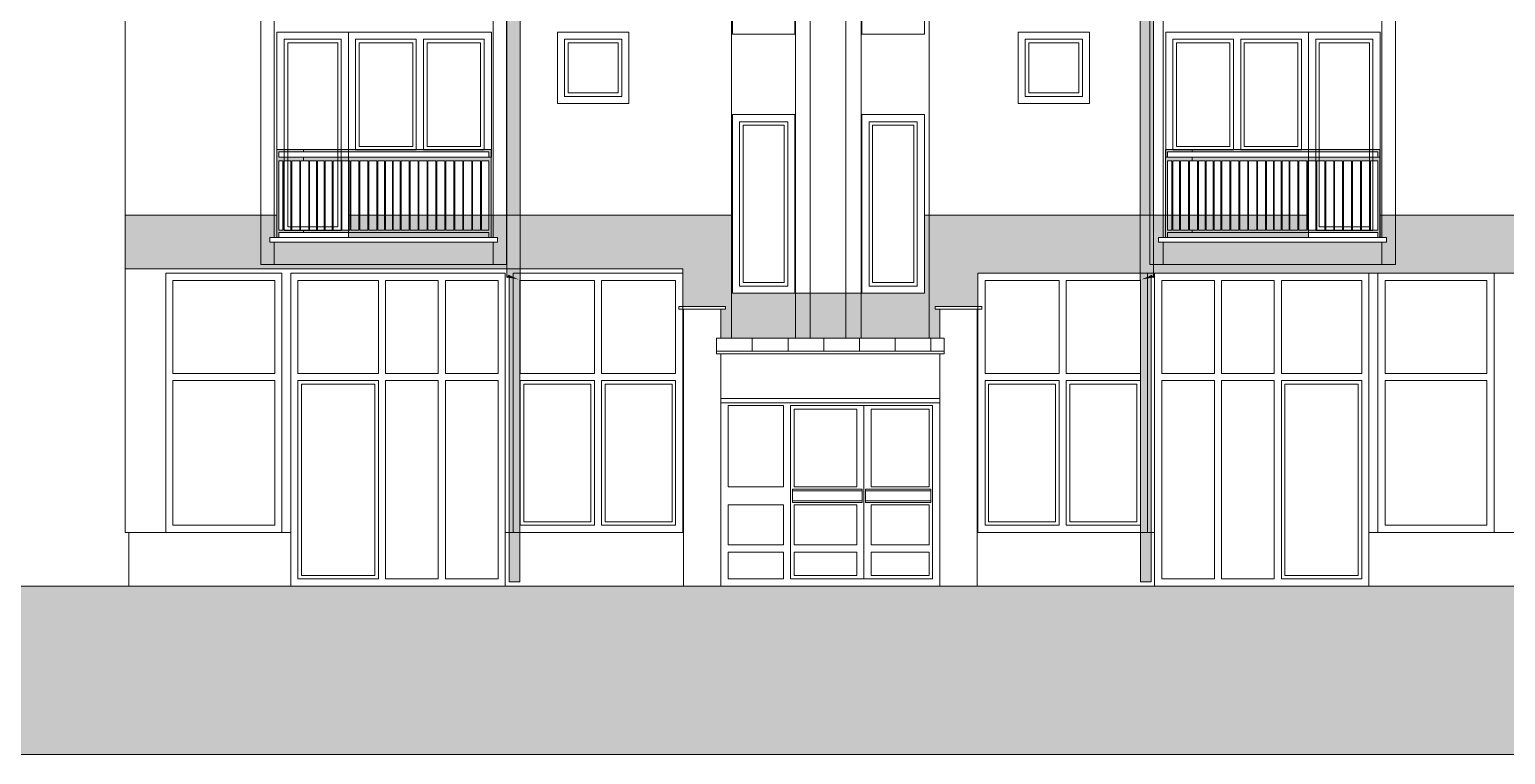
# Model space of a CAD drawing. Header units: millimetres. Extents: x 2791058 to 2855058, y -67651 to -18651.
# Drawn here: x 2803408 to 2811670, y -38289 to -34233 of the extents above; entities that cross this region are included whole.
import ezdxf

# ---------------------------------------------------------------- set-up
doc = ezdxf.new("R2010")
doc.units = ezdxf.units.MM
doc.header["$MEASUREMENT"] = 0
doc.linetypes.add('Hidden Line', pattern=[195.611112, 141.111112, -54.5])
for name, color, linetype, lineweight in [('2D Drafting - General_Pen_No__1', 7, 'Continuous', 0), ('Exterior walls_Pen_No__1', 7, 'Continuous', 0), ('Exterior walls_Pen_No__80', 3, 'Continuous', 0), ('Lines_Pen_No__20', 1, 'Continuous', 0), ('Lines_Pen_No__60', 230, 'Continuous', 0), ('Shell - Roof_Pen_No__20', 1, 'Continuous', 0), ('Shell - Roof_Pen_No__21', 7, 'Continuous', 0), ('Shell - Roof_Pen_No__60', 230, 'Continuous', 0), ('Structural - Bearing_Pen_No__1', 7, 'Continuous', 0)]:
    doc.layers.add(name, color=color, linetype=linetype, lineweight=lineweight)
doc.layers.add('2D Drafting - General_Pen_No__61', color=7, linetype='Continuous', lineweight=0, true_color=0x6a6a6a)
doc.layers.add('Structural - Bearing_Pen_No__61', color=7, linetype='Continuous', lineweight=0, true_color=0x6a6a6a)
doc.layers.add('Exterior walls', color=7, linetype='Continuous')

# ---------------------------------------------------------------- blocks, each defined once
blk = doc.blocks.new('Wall_1', base_point=(2806154.9, -29772))
at = {"layer": 'Exterior walls', "linetype": 'Continuous', "lineweight": 0}
blk.add_hatch(color=255, dxfattribs=at).paths.add_polyline_path([(2806079.9, -29772), (2806079.9, -35619.6), (2806154.9, -35632.8), (2806154.9, -29772)])
at = {"layer": 'Exterior walls_Pen_No__1', "color": 7, "linetype": 'Continuous', "lineweight": 0, "flags": 128}
for points in [[(2806079.9, -29772), (2806079.9, -35619.6)], [(2806154.9, -29772), (2806079.9, -29772)], [(2806154.9, -35632.8), (2806154.9, -29772)]]:
    blk.add_lwpolyline(points, dxfattribs=at)
blk = doc.blocks.new('Wall_2', base_point=(2809625.4, -29772))
at = {"layer": 'Exterior walls', "linetype": 'Continuous', "lineweight": 0}
blk.add_hatch(color=255, dxfattribs=at).paths.add_polyline_path([(2809625.4, -29772), (2809625.4, -35632.8), (2809700.4, -35619.6), (2809700.4, -29772)])
at = {"layer": 'Exterior walls_Pen_No__1', "color": 7, "linetype": 'Continuous', "lineweight": 0, "flags": 128}
for points in [[(2809625.4, -29772), (2809625.4, -35632.8)], [(2809700.4, -29772), (2809625.4, -29772)], [(2809700.4, -35619.6), (2809700.4, -29772)]]:
    blk.add_lwpolyline(points, dxfattribs=at)
blk = doc.blocks.new('Wall_8', base_point=(2806093.5, -37324.1))
at = {"layer": 'Exterior walls', "linetype": 'Continuous', "lineweight": 0}
blk.add_hatch(color=255, dxfattribs=at).paths.add_polyline_path([(2806153.5, -37324.1), (2806153.5, -35634.1), (2806093.5, -35607.4), (2806093.5, -37324.1)])
at = {"layer": 'Exterior walls_Pen_No__1', "color": 7, "linetype": 'Continuous', "lineweight": 0, "flags": 128}
for points in [[(2806093.5, -35607.4), (2806093.5, -37324.1)], [(2806153.5, -37324.1), (2806153.5, -35634.1)], [(2806093.5, -37324.1), (2806153.5, -37324.1)]]:
    blk.add_lwpolyline(points, dxfattribs=at)
blk = doc.blocks.new('Wall_9', base_point=(2806093.5, -35607.4))
at = {"layer": 'Exterior walls', "linetype": 'Continuous', "lineweight": 0}
for points in [[(2806093.5, -35607.4), (2806079.9, -35619.6), (2806147.7, -35631.5)], [(2806154.9, -35632.8), (2806147.7, -35631.5), (2806153.5, -35634.1)]]:
    blk.add_hatch(color=255, dxfattribs=at).paths.add_polyline_path(points)
at = {"layer": 'Exterior walls_Pen_No__1', "color": 7, "linetype": 'Continuous', "lineweight": 0, "flags": 128}
for points in [[(2806079.9, -35619.6), (2806093.5, -35607.4)], [(2806153.5, -35634.1), (2806154.9, -35632.8)]]:
    blk.add_lwpolyline(points, dxfattribs=at)
blk = doc.blocks.new('Wall_10', base_point=(2809686.9, -37324.1))
at = {"layer": 'Exterior walls', "linetype": 'Continuous', "lineweight": 0}
blk.add_hatch(color=255, dxfattribs=at).paths.add_polyline_path([(2809686.9, -37324.1), (2809686.9, -35607.4), (2809626.9, -35634.1), (2809626.9, -37324.1)])
at = {"layer": 'Exterior walls_Pen_No__1', "color": 7, "linetype": 'Continuous', "lineweight": 0, "flags": 128}
for points in [[(2809626.9, -35634.1), (2809626.9, -37324.1)], [(2809686.9, -37324.1), (2809686.9, -35607.4)], [(2809626.9, -37324.1), (2809686.9, -37324.1)]]:
    blk.add_lwpolyline(points, dxfattribs=at)
blk = doc.blocks.new('Wall_11', base_point=(2809686.9, -35607.4))
at = {"layer": 'Exterior walls', "linetype": 'Continuous', "lineweight": 0}
for points in [[(2809625.4, -35632.8), (2809626.9, -35634.1), (2809632.7, -35631.5)], [(2809632.7, -35631.5), (2809700.4, -35619.6), (2809686.9, -35607.4)]]:
    blk.add_hatch(color=255, dxfattribs=at).paths.add_polyline_path(points)
at = {"layer": 'Exterior walls_Pen_No__1', "color": 7, "linetype": 'Continuous', "lineweight": 0, "flags": 128}
for points in [[(2809625.4, -35632.8), (2809626.9, -35634.1)], [(2809686.9, -35607.4), (2809700.4, -35619.6)]]:
    blk.add_lwpolyline(points, dxfattribs=at)

msp = doc.modelspace()

# ---------------------------------------------------------------- hatches: boundary and pattern name
at = {"layer": '2D Drafting - General_Pen_No__61', "linetype": 'Continuous', "lineweight": 0, "true_color": 0x6a6a6a}
msp.add_hatch(color=251, dxfattribs=at).paths.add_polyline_path([(2801437, -37347), (2821541.3, -37347), (2821541.3, -38289.1), (2801437, -38289.1)])
at = {"layer": 'Exterior walls_Pen_No__80', "linetype": 'Continuous', "lineweight": 0, "true_color": 0x7fff7f}
for points in [[(2803943.4, -35572), (2803943.4, -35272), (2804793.3, -35272), (2804793.3, -35397), (2804753.4, -35397), (2804753.4, -35422), (2804798.4, -35422), (2804823.4, -35422), (2806028.2, -35422), (2806028.2, -35397), (2805193.3, -35397), (2805193.3, -35272), (2807342.5, -35272), (2807342.5, -35709), (2807398.4, -35709), (2808417.3, -35709), (2808417.3, -35272), (2810567.8, -35272), (2810567.8, -35397), (2809753.4, -35397), (2809728.4, -35397), (2809728.4, -35422), (2809753.4, -35422), (2810567.8, -35422), (2810967.8, -35422), (2810978.4, -35422), (2811003.4, -35422), (2811003.4, -35397), (2810978.4, -35397), (2810967.8, -35397), (2810967.8, -35272), (2812588.9, -35272), (2812588.9, -35397), (2812578.4, -35397), (2812553.4, -35397), (2812553.4, -35422), (2812578.4, -35422), (2812598.4, -35422), (2813828.4, -35422), (2813828.4, -35397), (2813803.4, -35397), (2812988.9, -35397), (2812988.9, -35272), (2815128.4, -35272), (2815128.4, -35709), (2815173.4, -35709), (2816203.4, -35709), (2816203.4, -35572), (2816203.4, -35272), (2818370, -35272), (2818370, -35397), (2817553.4, -35397), (2817528.4, -35397), (2817528.4, -35422), (2817553.4, -35422), (2818370, -35422), (2818770, -35422), (2818778.4, -35422), (2818803.4, -35422), (2818803.4, -35397), (2818778.4, -35397), (2818770, -35397), (2818770, -35272), (2819623.4, -35272), (2819623.4, -35597), (2816548.4, -35597), (2816491.3, -35597), (2816491.3, -35782), (2816253.4, -35782), (2816253.4, -35797), (2816277, -35797), (2816277, -35959.2), (2815053.4, -35959.2), (2815053.4, -35797), (2815078.4, -35797), (2815078.4, -35782), (2815057.2, -35782), (2814840.1, -35782), (2814840.1, -35597), (2808773.4, -35597), (2808716.5, -35597), (2808716.5, -35782), (2808478.4, -35782), (2808478.4, -35797), (2808503.4, -35797), (2808503.4, -35959.2), (2807278.4, -35959.2), (2807278.4, -35797), (2807303.4, -35797), (2807303.4, -35782), (2807153.7, -35782), (2807065, -35782), (2807065, -35572)], [(2808713.4, -35984.2), (2808713.4, -35797), (2808716.5, -35797), (2808716.5, -35984.2)]]:
    msp.add_hatch(color=91, dxfattribs=at).paths.add_polyline_path(points)
at = {"layer": 'Structural - Bearing_Pen_No__1', "linetype": 'Continuous', "lineweight": 0}
h = msp.add_hatch(dxfattribs=at)
h.set_pattern_fill('Soldier_course', style=0, pattern_type=2)
h.set_pattern_definition([(90, (2247653.82, -76424.97), (-200, 0), [])])
h.paths.add_polyline_path([(2808528.4, -35959.2), (2807253.4, -35959.2), (2807253.4, -36032), (2807278.4, -36032), (2808503.4, -36032), (2808528.4, -36032)])
at = {"layer": 'Structural - Bearing_Pen_No__61', "linetype": 'Continuous', "lineweight": 0, "true_color": 0x6a6a6a}
h = msp.add_hatch(color=251, dxfattribs=at)
h.paths.add_polyline_path([(2804791.9, -34904.4), (2804791.9, -35397), (2804803.9, -35397), (2804803.9, -35368.3), (2804941.9, -35368.3), (2804941.9, -35355.8), (2804925.9, -35355.8), (2804925.9, -34967), (2804941.9, -34967), (2804941.9, -34947), (2804803.9, -34947), (2804803.9, -34917), (2804941.9, -34917), (2804941.9, -34904.4), (2804803.9, -34904.4)])
h.paths.add_polyline_path([(2804803.9, -34967), (2804827.1, -34967), (2804827.1, -35355.8), (2804803.9, -35355.8)], flags=0)
h.paths.add_polyline_path([(2804832.1, -34967), (2804870.9, -34967), (2804870.9, -35355.8), (2804832.1, -35355.8)], flags=0)
h.paths.add_polyline_path([(2804875.9, -34967), (2804920.9, -34967), (2804920.9, -35355.8), (2804875.9, -35355.8)], flags=0)
h = msp.add_hatch(color=251, dxfattribs=at)
h.paths.add_polyline_path([(2804941.9, -35368.3), (2805979.9, -35368.3), (2805979.9, -35397), (2805991.9, -35397), (2805991.9, -34904.4), (2805979.9, -34904.4), (2804941.9, -34904.4), (2804941.9, -34917), (2805979.9, -34917), (2805979.9, -34947), (2804941.9, -34947), (2804941.9, -34967), (2804970.9, -34967), (2804970.9, -35355.8), (2804941.9, -35355.8)])
h.paths.add_polyline_path([(2804975.9, -35355.8), (2804975.9, -34967), (2805014.6, -34967), (2805014.6, -35355.8)], flags=0)
h.paths.add_polyline_path([(2805058.4, -35355.8), (2805019.6, -35355.8), (2805019.6, -34967), (2805058.4, -34967)], flags=0)
h.paths.add_polyline_path([(2805063.4, -34967), (2805102.1, -34967), (2805102.1, -35355.8), (2805063.4, -35355.8)], flags=0)
h.paths.add_polyline_path([(2805152.1, -35355.8), (2805107.1, -35355.8), (2805107.1, -34967), (2805152.1, -34967)], flags=0)
h.paths.add_polyline_path([(2805157.1, -35355.8), (2805157.1, -34967), (2805202.1, -34967), (2805202.1, -35355.8)], flags=0)
h.paths.add_polyline_path([(2805207.1, -34967), (2805252.1, -34967), (2805252.1, -35355.8), (2805207.1, -35355.8)], flags=0)
h.paths.add_polyline_path([(2805257.1, -34967), (2805302.1, -34967), (2805302.1, -35355.8), (2805257.1, -35355.8)], flags=0)
h.paths.add_polyline_path([(2805307.1, -35355.8), (2805307.1, -34967), (2805352.1, -34967), (2805352.1, -35355.8)], flags=0)
h.paths.add_polyline_path([(2805395.9, -35355.8), (2805357.1, -35355.8), (2805357.1, -34967), (2805395.9, -34967)], flags=0)
h.paths.add_polyline_path([(2805400.9, -34967), (2805439.6, -34967), (2805439.6, -35355.8), (2805400.9, -35355.8)], flags=0)
h.paths.add_polyline_path([(2805444.6, -34967), (2805483.4, -34967), (2805483.4, -35355.8), (2805444.6, -35355.8)], flags=0)
h.paths.add_polyline_path([(2805488.4, -35355.8), (2805488.4, -34967), (2805533.4, -34967), (2805533.4, -35355.8)], flags=0)
h.paths.add_polyline_path([(2805583.4, -35355.8), (2805538.4, -35355.8), (2805538.4, -34967), (2805583.4, -34967)], flags=0)
h.paths.add_polyline_path([(2805633.4, -35355.8), (2805588.4, -35355.8), (2805588.4, -34967), (2805633.4, -34967)], flags=0)
h.paths.add_polyline_path([(2805638.4, -35355.8), (2805638.4, -34967), (2805683.4, -34967), (2805683.4, -35355.8)], flags=0)
h.paths.add_polyline_path([(2805688.4, -35355.8), (2805688.4, -34967), (2805733.4, -34967), (2805733.4, -35355.8)], flags=0)
h.paths.add_polyline_path([(2805738.4, -34967), (2805783.4, -34967), (2805783.4, -35355.8), (2805738.4, -35355.8)], flags=0)
h.paths.add_polyline_path([(2805788.4, -35355.8), (2805788.4, -34967), (2805833.4, -34967), (2805833.4, -35355.8)], flags=0)
h.paths.add_polyline_path([(2805838.4, -34967), (2805883.4, -34967), (2805883.4, -35355.8), (2805838.4, -35355.8)], flags=0)
h.paths.add_polyline_path([(2805888.4, -35355.8), (2805888.4, -34967), (2805933.4, -34967), (2805933.4, -35355.8)], flags=0)
h.paths.add_polyline_path([(2805938.4, -34967), (2805979.9, -34967), (2805979.9, -35355.8), (2805938.4, -35355.8)], flags=0)
h = msp.add_hatch(color=251, dxfattribs=at)
h.paths.add_polyline_path([(2809766.9, -34904.4), (2809766.9, -35397), (2809778.9, -35397), (2809778.9, -35368.3), (2809916.9, -35368.3), (2809916.9, -35355.8), (2809900.9, -35355.8), (2809900.9, -34967), (2809916.9, -34967), (2809916.9, -34947), (2809778.9, -34947), (2809778.9, -34917), (2809916.9, -34917), (2809916.9, -34904.4), (2809778.9, -34904.4)])
h.paths.add_polyline_path([(2809778.9, -34967), (2809802.1, -34967), (2809802.1, -35355.8), (2809778.9, -35355.8)], flags=0)
h.paths.add_polyline_path([(2809807.1, -34967), (2809845.9, -34967), (2809845.9, -35355.8), (2809807.1, -35355.8)], flags=0)
h.paths.add_polyline_path([(2809850.9, -34967), (2809895.9, -34967), (2809895.9, -35355.8), (2809850.9, -35355.8)], flags=0)
h = msp.add_hatch(color=251, dxfattribs=at)
h.paths.add_polyline_path([(2809916.9, -35368.3), (2810954.9, -35368.3), (2810954.9, -35397), (2810966.9, -35397), (2810966.9, -34904.4), (2810954.9, -34904.4), (2809916.9, -34904.4), (2809916.9, -34917), (2810954.9, -34917), (2810954.9, -34947), (2809916.9, -34947), (2809916.9, -34967), (2809945.9, -34967), (2809945.9, -35355.8), (2809916.9, -35355.8)])
h.paths.add_polyline_path([(2809950.9, -35355.8), (2809950.9, -34967), (2809989.6, -34967), (2809989.6, -35355.8)], flags=0)
h.paths.add_polyline_path([(2810033.4, -35355.8), (2809994.6, -35355.8), (2809994.6, -34967), (2810033.4, -34967)], flags=0)
h.paths.add_polyline_path([(2810038.4, -34967), (2810077.1, -34967), (2810077.1, -35355.8), (2810038.4, -35355.8)], flags=0)
h.paths.add_polyline_path([(2810127.1, -35355.8), (2810082.1, -35355.8), (2810082.1, -34967), (2810127.1, -34967)], flags=0)
h.paths.add_polyline_path([(2810132.1, -35355.8), (2810132.1, -34967), (2810177.1, -34967), (2810177.1, -35355.8)], flags=0)
h.paths.add_polyline_path([(2810182.1, -34967), (2810227.1, -34967), (2810227.1, -35355.8), (2810182.1, -35355.8)], flags=0)
h.paths.add_polyline_path([(2810232.1, -34967), (2810277.1, -34967), (2810277.1, -35355.8), (2810232.1, -35355.8)], flags=0)
h.paths.add_polyline_path([(2810282.1, -35355.8), (2810282.1, -34967), (2810327.1, -34967), (2810327.1, -35355.8)], flags=0)
h.paths.add_polyline_path([(2810370.9, -35355.8), (2810332.1, -35355.8), (2810332.1, -34967), (2810370.9, -34967)], flags=0)
h.paths.add_polyline_path([(2810375.9, -34967), (2810414.6, -34967), (2810414.6, -35355.8), (2810375.9, -35355.8)], flags=0)
h.paths.add_polyline_path([(2810419.6, -34967), (2810458.4, -34967), (2810458.4, -35355.8), (2810419.6, -35355.8)], flags=0)
h.paths.add_polyline_path([(2810463.4, -35355.8), (2810463.4, -34967), (2810508.4, -34967), (2810508.4, -35355.8)], flags=0)
h.paths.add_polyline_path([(2810558.4, -35355.8), (2810513.4, -35355.8), (2810513.4, -34967), (2810558.4, -34967)], flags=0)
h.paths.add_polyline_path([(2810608.4, -35355.8), (2810563.4, -35355.8), (2810563.4, -34967), (2810608.4, -34967)], flags=0)
h.paths.add_polyline_path([(2810613.4, -35355.8), (2810613.4, -34967), (2810658.4, -34967), (2810658.4, -35355.8)], flags=0)
h.paths.add_polyline_path([(2810663.4, -35355.8), (2810663.4, -34967), (2810708.4, -34967), (2810708.4, -35355.8)], flags=0)
h.paths.add_polyline_path([(2810713.4, -34967), (2810758.4, -34967), (2810758.4, -35355.8), (2810713.4, -35355.8)], flags=0)
h.paths.add_polyline_path([(2810763.4, -35355.8), (2810763.4, -34967), (2810808.4, -34967), (2810808.4, -35355.8)], flags=0)
h.paths.add_polyline_path([(2810813.4, -34967), (2810858.4, -34967), (2810858.4, -35355.8), (2810813.4, -35355.8)], flags=0)
h.paths.add_polyline_path([(2810863.4, -35355.8), (2810863.4, -34967), (2810908.4, -34967), (2810908.4, -35355.8)], flags=0)
h.paths.add_polyline_path([(2810913.4, -34967), (2810954.9, -34967), (2810954.9, -35355.8), (2810913.4, -35355.8)], flags=0)

# ---------------------------------------------------------------- linework, layer by layer
at = {"layer": '2D Drafting - General_Pen_No__1', "color": 7, "linetype": 'Continuous', "lineweight": 0, "flags": 128}
msp.add_lwpolyline([(2801437, -37347), (2821541.3, -37347), (2821541.3, -38289.1), (2801437, -38289.1)], close=True, dxfattribs=at)
at = {"layer": 'Exterior walls_Pen_No__1', "color": 7, "linetype": 'Continuous', "lineweight": 0, "flags": 128}
msp.add_lwpolyline([(2814840.1, -35597), (2808773.4, -35597), (2808716.5, -35597), (2808716.5, -35782), (2808478.4, -35782), (2808478.4, -35797), (2808503.4, -35797), (2808503.4, -35959.2), (2807278.4, -35959.2), (2807278.4, -35797), (2807303.4, -35797), (2807303.4, -35782), (2807153.7, -35782), (2807065, -35782), (2807065, -35572), (2803943.4, -35572), (2803943.4, -35272), (2804793.3, -35272), (2804793.3, -35397), (2804753.4, -35397), (2804753.4, -35422), (2804798.4, -35422), (2804823.4, -35422), (2806028.2, -35422), (2806028.2, -35397), (2805193.3, -35397), (2805193.3, -35272), (2807342.5, -35272), (2807342.5, -35709), (2807398.4, -35709), (2808417.3, -35709), (2808417.3, -35272), (2810567.8, -35272), (2810567.8, -35397), (2809753.4, -35397), (2809728.4, -35397), (2809728.4, -35422), (2809753.4, -35422), (2810567.8, -35422), (2810967.8, -35422), (2810978.4, -35422), (2811003.4, -35422), (2811003.4, -35397), (2810978.4, -35397), (2810967.8, -35397), (2810967.8, -35272), (2812588.9, -35272)], dxfattribs=at)
msp.add_lwpolyline([(2808713.4, -35984.2), (2808713.4, -35797), (2808716.5, -35797), (2808716.5, -35984.2)], close=True, dxfattribs=at)
at = {"layer": 'Lines_Pen_No__20', "color": 1, "linetype": 'Hidden Line', "lineweight": 0}
for p, q in [((2804793.3, -34317), (2804793.3, -34247)), ((2804793.3, -34247), (2805993.3, -34247)), ((2805993.3, -34317), (2805993.3, -34247)), ((2806363.5, -34317), (2806363.5, -34247)), ((2806763.5, -34247), (2806363.5, -34247)), ((2806363.5, -34317), (2806363.5, -34247)), ((2806763.5, -34317), (2806763.5, -34247)), ((2808942.1, -34317), (2808942.1, -34247)), ((2808942.1, -34247), (2809342.1, -34247)), ((2809342.1, -34317), (2809342.1, -34247)), ((2809342.1, -34317), (2809342.1, -34247)), ((2809767.8, -34317), (2809767.8, -34247)), ((2810967.8, -34247), (2809767.8, -34247)), ((2810967.8, -34317), (2810967.8, -34247))]:
    msp.add_line(p, q, dxfattribs=at)
at = {"layer": 'Lines_Pen_No__20', "color": 1, "linetype": 'Continuous', "lineweight": 0}
for p, q in [((2805553.3, -34887), (2805553.3, -34307)), ((2805573.3, -34907), (2805573.3, -34287)), ((2805613.3, -34907), (2805613.3, -34287)), ((2805633.3, -34887), (2805633.3, -34307)), ((2810127.8, -34887), (2810127.8, -34307)), ((2810147.8, -34907), (2810147.8, -34287)), ((2810187.8, -34907), (2810187.8, -34287)), ((2810207.8, -34887), (2810207.8, -34307)), ((2806570, -36157), (2806570, -35637)), ((2806610, -36157), (2806610, -35637)), ((2809171.5, -36157), (2809171.5, -35637)), ((2809211.5, -36157), (2809211.5, -35637)), ((2804781.1, -36157), (2804211.1, -36157)), ((2806155, -36157), (2806570, -36157)), ((2806610, -36157), (2807025, -36157)), ((2808756.5, -36157), (2809171.5, -36157)), ((2809211.5, -36157), (2809626.5, -36157)), ((2810995.6, -36157), (2811565.6, -36157)), ((2804781.1, -36197), (2804211.1, -36197)), ((2806155, -36197), (2806570, -36197)), ((2806550, -36217), (2806175, -36217)), ((2806550, -36987), (2806550, -36217)), ((2806570, -37007), (2806570, -36197)), ((2806610, -37007), (2806610, -36197)), ((2806610, -36197), (2807025, -36197)), ((2806630, -36987), (2806630, -36217)), ((2806630, -36217), (2807005, -36217)), ((2808756.5, -36197), (2809171.5, -36197)), ((2809151.5, -36217), (2808776.5, -36217)), ((2809151.5, -36987), (2809151.5, -36217)), ((2809171.5, -37007), (2809171.5, -36197)), ((2809211.5, -37007), (2809211.5, -36197)), ((2809211.5, -36197), (2809626.5, -36197)), ((2809231.5, -36987), (2809231.5, -36217)), ((2809231.5, -36217), (2809606.5, -36217)), ((2810995.6, -36197), (2811565.6, -36197)), ((2806550, -36987), (2806175, -36987)), ((2806630, -36987), (2807005, -36987)), ((2809151.5, -36987), (2808776.5, -36987)), ((2809231.5, -36987), (2809606.5, -36987))]:
    msp.add_line(p, q, dxfattribs=at)
for points in [[(2807342.5, -34259), (2807692.5, -34259), (2807692.5, -33259), (2807342.5, -33259)], [(2808067.5, -34259), (2808417.5, -34259), (2808417.5, -33259), (2808067.5, -33259)], [(2805193.3, -35397), (2804793.3, -35397), (2804793.3, -34247), (2805193.3, -34247)], [(2805993.3, -34247), (2805193.3, -34247), (2805193.3, -34947), (2805993.3, -34947)], [(2806363.5, -34247), (2806763.5, -34247), (2806763.5, -34647), (2806363.5, -34647)], [(2809342.1, -34247), (2808942.1, -34247), (2808942.1, -34647), (2809342.1, -34647)], [(2809767.8, -34247), (2810567.8, -34247), (2810567.8, -34947), (2809767.8, -34947)], [(2810567.8, -35397), (2810967.8, -35397), (2810967.8, -34247), (2810567.8, -34247)], [(2805153.3, -35357), (2804833.3, -35357), (2804833.3, -34287), (2805153.3, -34287)], [(2805133.3, -35337), (2804853.3, -35337), (2804853.3, -34307), (2805133.3, -34307)], [(2806403.5, -34287), (2806723.5, -34287), (2806723.5, -34607), (2806403.5, -34607)], [(2806423.5, -34307), (2806703.5, -34307), (2806703.5, -34587), (2806423.5, -34587)], [(2809302.1, -34287), (2808982.1, -34287), (2808982.1, -34607), (2809302.1, -34607)], [(2809282.1, -34307), (2809002.1, -34307), (2809002.1, -34587), (2809282.1, -34587)], [(2810607.8, -35357), (2810927.8, -35357), (2810927.8, -34287), (2810607.8, -34287)], [(2810627.8, -35337), (2810907.8, -35337), (2810907.8, -34307), (2810627.8, -34307)], [(2807342.5, -35709), (2807692.5, -35709), (2807692.5, -34709), (2807342.5, -34709)], [(2807382.5, -35669), (2807652.5, -35669), (2807652.5, -34749), (2807382.5, -34749)], [(2807402.5, -35649), (2807632.5, -35649), (2807632.5, -34769), (2807402.5, -34769)], [(2808067.5, -35709), (2808417.5, -35709), (2808417.5, -34709), (2808067.5, -34709)], [(2808107.5, -35669), (2808377.5, -35669), (2808377.5, -34749), (2808107.5, -34749)], [(2808127.5, -35649), (2808357.5, -35649), (2808357.5, -34769), (2808127.5, -34769)], [(2804821.1, -37047), (2804171.1, -37047), (2804171.1, -35597), (2804821.1, -35597)], [(2806115, -37047), (2807065, -37047), (2807065, -35597), (2806115, -35597)], [(2808716.5, -37047), (2809666.5, -37047), (2809666.5, -35597), (2808716.5, -35597)], [(2810955.6, -37047), (2811605.6, -37047), (2811605.6, -35597), (2810955.6, -35597)]]:
    msp.add_lwpolyline(points, close=True, dxfattribs=at)
for points in [[(2805573.3, -34287), (2805233.3, -34287), (2805233.3, -34907), (2805573.3, -34907)], [(2805553.3, -34307), (2805253.3, -34307), (2805253.3, -34887), (2805553.3, -34887)], [(2805613.3, -34907), (2805953.3, -34907), (2805953.3, -34287), (2805613.3, -34287)], [(2805633.3, -34887), (2805933.3, -34887), (2805933.3, -34307), (2805633.3, -34307)], [(2810147.8, -34907), (2809807.8, -34907), (2809807.8, -34287), (2810147.8, -34287)], [(2810127.8, -34887), (2809827.8, -34887), (2809827.8, -34307), (2810127.8, -34307)], [(2810187.8, -34287), (2810527.8, -34287), (2810527.8, -34907), (2810187.8, -34907)], [(2810207.8, -34307), (2810507.8, -34307), (2810507.8, -34887), (2810207.8, -34887)], [(2804211.1, -36157), (2804211.1, -35637), (2804781.1, -35637), (2804781.1, -36157)], [(2806570, -35637), (2806155, -35637), (2806155, -36157)], [(2807025, -36157), (2807025, -35637), (2806610, -35637)], [(2809171.5, -35637), (2808756.5, -35637), (2808756.5, -36157)], [(2809626.5, -36157), (2809626.5, -35637), (2809211.5, -35637)], [(2811565.6, -36157), (2811565.6, -35637), (2810995.6, -35637), (2810995.6, -36157)], [(2804781.1, -36197), (2804781.1, -37007), (2804211.1, -37007), (2804211.1, -36197)], [(2806155, -36197), (2806155, -37007), (2806570, -37007)], [(2806175, -36987), (2806175, -36217)], [(2806610, -37007), (2807025, -37007), (2807025, -36197)], [(2807005, -36987), (2807005, -36217)], [(2808756.5, -36197), (2808756.5, -37007), (2809171.5, -37007)], [(2808776.5, -36987), (2808776.5, -36217)], [(2809211.5, -37007), (2809626.5, -37007), (2809626.5, -36197)], [(2809606.5, -36987), (2809606.5, -36217)], [(2810995.6, -36197), (2810995.6, -37007), (2811565.6, -37007), (2811565.6, -36197)], [(2806610, -37007), (2807005, -37007)], [(2809211.5, -37007), (2809606.5, -37007)]]:
    msp.add_lwpolyline(points, dxfattribs=at)
at = {"layer": 'Lines_Pen_No__60', "color": 230, "linetype": 'Continuous', "lineweight": 0}
for p, q in [((2805361.1, -36157), (2805361.1, -35637)), ((2805401.1, -36157), (2805401.1, -35637)), ((2805696.1, -36157), (2805696.1, -35637)), ((2805736.1, -36157), (2805736.1, -35637)), ((2810040.6, -36157), (2810040.6, -35637)), ((2810080.6, -36157), (2810080.6, -35637)), ((2810375.6, -36157), (2810375.6, -35637)), ((2810415.6, -36157), (2810415.6, -35637)), ((2804911.1, -36157), (2805361.1, -36157)), ((2805401.1, -36157), (2805696.1, -36157)), ((2805736.1, -36157), (2806031.1, -36157)), ((2810040.6, -36157), (2809745.6, -36157)), ((2810375.6, -36157), (2810080.6, -36157)), ((2810865.6, -36157), (2810415.6, -36157)), ((2804911.1, -36197), (2805361.1, -36197)), ((2804931.1, -36217), (2805341.1, -36217)), ((2805341.1, -37287), (2805341.1, -36217)), ((2805361.1, -37307), (2805361.1, -36197)), ((2805401.1, -37307), (2805401.1, -36197)), ((2805401.1, -36197), (2805696.1, -36197)), ((2805696.1, -37307), (2805696.1, -36197)), ((2805736.1, -37307), (2805736.1, -36197)), ((2805736.1, -36197), (2806031.1, -36197)), ((2810040.6, -36197), (2809745.6, -36197)), ((2810040.6, -37307), (2810040.6, -36197)), ((2810375.6, -36197), (2810080.6, -36197)), ((2810080.6, -37307), (2810080.6, -36197)), ((2810375.6, -37307), (2810375.6, -36197)), ((2810865.6, -36197), (2810415.6, -36197)), ((2810415.6, -37307), (2810415.6, -36197)), ((2810435.6, -37287), (2810435.6, -36217)), ((2810845.6, -36217), (2810435.6, -36217)), ((2807628.4, -36337), (2807628.4, -36792)), ((2807668.4, -36337), (2807668.4, -37307)), ((2808078.4, -36337), (2808078.4, -37307)), ((2807688.4, -36357), (2807688.4, -36792)), ((2808038.4, -36792), (2808038.4, -36357)), ((2808118.4, -36357), (2808118.4, -36792)), ((2807318.4, -36792), (2807628.4, -36792)), ((2807678.4, -36879.5), (2807678.4, -36804.5)), ((2808068.4, -36804.5), (2807678.4, -36804.5)), ((2808068.4, -36814.5), (2807678.4, -36814.5)), ((2807688.4, -36792), (2808038.4, -36792)), ((2808068.4, -36879.5), (2808068.4, -36804.5)), ((2808088.4, -36879.5), (2808088.4, -36804.5)), ((2808453.4, -36804.5), (2808088.4, -36804.5)), ((2808453.4, -36814.5), (2808088.4, -36814.5)), ((2808118.4, -36792), (2808443.4, -36792)), ((2808453.4, -36879.5), (2808453.4, -36804.5)), ((2807318.4, -36892), (2807628.4, -36892)), ((2807628.4, -36892), (2807628.4, -37117)), ((2807678.4, -36869.5), (2808068.4, -36869.5)), ((2807678.4, -36879.5), (2808068.4, -36879.5)), ((2807688.4, -36892), (2808038.4, -36892)), ((2807688.4, -36892), (2807688.4, -37117)), ((2808038.4, -36892), (2808038.4, -37117)), ((2808088.4, -36869.5), (2808453.4, -36869.5)), ((2808088.4, -36879.5), (2808453.4, -36879.5)), ((2808118.4, -36892), (2808443.4, -36892)), ((2808118.4, -37117), (2808118.4, -36892)), ((2807318.4, -37117), (2807628.4, -37117)), ((2807318.4, -37157), (2807628.4, -37157)), ((2807628.4, -37157), (2807628.4, -37307)), ((2807688.4, -37117), (2808038.4, -37117)), ((2807688.4, -37157), (2808038.4, -37157)), ((2807688.4, -37157), (2807688.4, -37287)), ((2808038.4, -37157), (2808038.4, -37287)), ((2808118.4, -37117), (2808443.4, -37117)), ((2808118.4, -37157), (2808443.4, -37157)), ((2808118.4, -37157), (2808118.4, -37287))]:
    msp.add_line(p, q, dxfattribs=at)
for points in [[(2804871.1, -37347), (2806071.1, -37347), (2806071.1, -35597), (2804871.1, -35597)], [(2810905.6, -37347), (2809705.6, -37347), (2809705.6, -35597), (2810905.6, -35597)]]:
    msp.add_lwpolyline(points, close=True, dxfattribs=at)
for points in [[(2805361.1, -35637), (2804911.1, -35637), (2804911.1, -36157)], [(2805696.1, -35637), (2805401.1, -35637)], [(2806031.1, -36157), (2806031.1, -35637), (2805736.1, -35637)], [(2809745.6, -36157), (2809745.6, -35637), (2810040.6, -35637)], [(2810080.6, -35637), (2810375.6, -35637)], [(2810415.6, -35637), (2810865.6, -35637), (2810865.6, -36157)], [(2804911.1, -36197), (2804911.1, -37307), (2805361.1, -37307)], [(2804931.1, -36217), (2804931.1, -37287), (2805341.1, -37287)], [(2805736.1, -37307), (2806031.1, -37307), (2806031.1, -36197)], [(2810040.6, -37307), (2809745.6, -37307), (2809745.6, -36197)], [(2810865.6, -36197), (2810865.6, -37307), (2810415.6, -37307)], [(2810845.6, -36217), (2810845.6, -37287), (2810435.6, -37287)], [(2807278.4, -37347), (2808503.4, -37347), (2808503.4, -36297), (2807278.4, -36297)], [(2807628.4, -36337), (2807318.4, -36337), (2807318.4, -36792)], [(2807668.4, -37307), (2808463.4, -37307), (2808463.4, -36337), (2807668.4, -36337)], [(2808038.4, -36357), (2807688.4, -36357)], [(2808443.4, -36792), (2808443.4, -36357), (2808118.4, -36357)], [(2807318.4, -36892), (2807318.4, -37117)], [(2808443.4, -37117), (2808443.4, -36892)], [(2807318.4, -37157), (2807318.4, -37307), (2807628.4, -37307)], [(2808118.4, -37287), (2808443.4, -37287), (2808443.4, -37157)], [(2805401.1, -37307), (2805696.1, -37307)], [(2807688.4, -37287), (2808038.4, -37287)], [(2810375.6, -37307), (2810080.6, -37307)]]:
    msp.add_lwpolyline(points, dxfattribs=at)
at = {"layer": 'Shell - Roof_Pen_No__20', "color": 1, "linetype": 'Continuous', "lineweight": 0}
for p, q in [((2806763.5, -34247), (2806363.5, -34247)), ((2806363.5, -34247), (2806363.5, -34647)), ((2806763.5, -34647), (2806763.5, -34247)), ((2808942.1, -34647), (2808942.1, -34247)), ((2808942.1, -34247), (2809342.1, -34247)), ((2809342.1, -34247), (2809342.1, -34647)), ((2806363.5, -34647), (2806763.5, -34647)), ((2809342.1, -34647), (2808942.1, -34647))]:
    msp.add_line(p, q, dxfattribs=at)
at = {"layer": 'Shell - Roof_Pen_No__21', "color": 7, "linetype": 'Continuous', "lineweight": 0}
for p, q in [((2803943.4, -29772), (2803943.4, -37047)), ((2804703.4, -29772), (2804703.4, -35547)), ((2806078.4, -29772), (2806078.4, -35547)), ((2809678.4, -29772), (2809678.4, -35547)), ((2811053.4, -29772), (2811053.4, -35547)), ((2807338.4, -29847), (2807338.4, -35959.2)), ((2807695.1, -29847), (2807695.1, -35959.2)), ((2807778.4, -29847), (2807778.4, -35959.2)), ((2807977.9, -29847), (2807977.9, -35959.2)), ((2808063.1, -29847), (2808063.1, -35959.2)), ((2808443.4, -29847), (2808443.4, -35959.2)), ((2807342.5, -33259), (2807342.5, -34259)), ((2804778.4, -33972), (2804778.4, -35397)), ((2806003.4, -33972), (2806003.4, -35397)), ((2809753.4, -33972), (2809753.4, -35397)), ((2810978.4, -33972), (2810978.4, -35397)), ((2806763.5, -34247), (2806363.5, -34247)), ((2806363.5, -34247), (2806363.5, -34647)), ((2806763.5, -34647), (2806763.5, -34247)), ((2807692.5, -34259), (2807342.5, -34259)), ((2808417.5, -34259), (2808067.5, -34259)), ((2809342.1, -34247), (2808942.1, -34247)), ((2808942.1, -34247), (2808942.1, -34647)), ((2809342.1, -34647), (2809342.1, -34247)), ((2809753.4, -35397), (2809753.4, -34247)), ((2806363.5, -34647), (2806763.5, -34647)), ((2808942.1, -34647), (2809342.1, -34647)), ((2807692.5, -34709), (2807342.5, -34709)), ((2807342.5, -34709), (2807342.5, -35709)), ((2808417.5, -34709), (2808067.5, -34709)), ((2810963.4, -34947), (2810163.4, -34947)), ((2804753.4, -35422), (2804753.4, -35397)), ((2804753.4, -35397), (2804778.4, -35397)), ((2804778.4, -35422), (2804753.4, -35422)), ((2804778.4, -35397), (2806003.4, -35397)), ((2804778.4, -35422), (2804778.4, -35547)), ((2804778.4, -35422), (2806003.4, -35422)), ((2804778.4, -35422), (2804778.4, -35547)), ((2806028.4, -35397), (2806003.4, -35397)), ((2806003.4, -35422), (2806003.4, -35547)), ((2806003.4, -35422), (2806028.4, -35422)), ((2806003.4, -35422), (2806003.4, -35547)), ((2806028.4, -35422), (2806028.4, -35397)), ((2809728.4, -35422), (2809728.4, -35397)), ((2809728.4, -35397), (2809753.4, -35397)), ((2809753.4, -35422), (2809728.4, -35422)), ((2810978.4, -35397), (2809753.4, -35397)), ((2809753.4, -35422), (2809753.4, -35547)), ((2809753.4, -35422), (2810978.4, -35422)), ((2809753.4, -35422), (2809753.4, -35547)), ((2811003.4, -35397), (2810978.4, -35397)), ((2810978.4, -35422), (2810978.4, -35547)), ((2810978.4, -35422), (2811003.4, -35422)), ((2810978.4, -35422), (2810978.4, -35547)), ((2811003.4, -35422), (2811003.4, -35397)), ((2804821.1, -35597), (2804171.1, -35597)), ((2804171.1, -35597), (2804171.1, -37047)), ((2804703.4, -35547), (2806078.4, -35547)), ((2804821.1, -37047), (2804821.1, -35597)), ((2811053.4, -35547), (2809678.4, -35547)), ((2811605.6, -35597), (2810955.6, -35597)), ((2810955.6, -35597), (2810955.6, -37047)), ((2811605.6, -37047), (2811605.6, -35597)), ((2807692.5, -35709), (2807342.5, -35709)), ((2808417.5, -35709), (2808067.5, -35709)), ((2807043.4, -35797), (2807043.4, -35782)), ((2807043.4, -35782), (2807303.4, -35782)), ((2807128.4, -35797), (2807043.4, -35797)), ((2807068.4, -35797), (2807068.4, -37347)), ((2807128.4, -35797), (2807278.4, -35797)), ((2807278.4, -35797), (2807278.4, -35959.2)), ((2807278.4, -35797), (2807303.4, -35797)), ((2807303.4, -35797), (2807303.4, -35782)), ((2808478.4, -35797), (2808478.4, -35782)), ((2808478.4, -35782), (2808738.4, -35782)), ((2808560.6, -35797), (2808478.4, -35797)), ((2808503.4, -35797), (2808503.4, -35959.2)), ((2808503.4, -35797), (2808653.4, -35797)), ((2808560.6, -35797), (2808710.6, -35797)), ((2808710.6, -35797), (2808738.4, -35797)), ((2808713.4, -35797), (2808713.4, -37347)), ((2808738.4, -35797), (2808738.4, -35782)), ((2807253.4, -35959.2), (2808528.4, -35959.2)), ((2807253.4, -35959.2), (2807253.4, -36032)), ((2808528.4, -36032), (2808528.4, -35959.2)), ((2807278.4, -36032), (2807253.4, -36032)), ((2807253.4, -36032), (2807253.4, -36047)), ((2807278.4, -36047), (2807253.4, -36047)), ((2807278.4, -36032), (2808503.4, -36032)), ((2807278.4, -36047), (2808503.4, -36047)), ((2807278.4, -36047), (2807278.4, -37347)), ((2808503.4, -36032), (2808528.4, -36032)), ((2808503.4, -36047), (2808528.4, -36047)), ((2808503.4, -36047), (2808503.4, -37347)), ((2808528.4, -36032), (2808528.4, -36047)), ((2807278.4, -36322), (2808503.4, -36322)), ((2804871.1, -37047), (2803943.4, -37047)), ((2803963.4, -37347), (2803963.4, -37047)), ((2804171.1, -37047), (2804821.1, -37047)), ((2807068.4, -37047), (2806071.1, -37047)), ((2806121.1, -37047), (2807068.4, -37047)), ((2808713.4, -37047), (2809605.6, -37047)), ((2809705.6, -37047), (2808713.4, -37047)), ((2810955.6, -37047), (2810905.6, -37047)), ((2810955.6, -37047), (2811605.6, -37047)), ((2811605.6, -37047), (2811803.4, -37047)), ((2804003.4, -37347), (2813924, -37347))]:
    msp.add_line(p, q, dxfattribs=at)
at = {"layer": 'Shell - Roof_Pen_No__60', "color": 230, "linetype": 'Continuous', "lineweight": 0}
for p, q in [((2807278.4, -36297), (2808503.4, -36297)), ((2807278.4, -37347), (2807278.4, -36297)), ((2807278.4, -37347), (2808503.4, -37347))]:
    msp.add_line(p, q, dxfattribs=at)
at = {"layer": 'Structural - Bearing_Pen_No__1', "color": 7, "linetype": 'Continuous', "lineweight": 0, "flags": 128}
msp.add_lwpolyline([(2808528.4, -35959.2), (2807253.4, -35959.2), (2807253.4, -36032), (2807278.4, -36032), (2808503.4, -36032), (2808528.4, -36032)], close=True, dxfattribs=at)
at = {"layer": 'Structural - Bearing_Pen_No__61', "color": 251, "linetype": 'Continuous', "lineweight": 0, "true_color": 0x6a6a6a, "flags": 128}
for points in [[(2804791.9, -34904.4), (2804791.9, -35397), (2804803.9, -35397), (2804803.9, -35368.3), (2804941.9, -35368.3), (2804941.9, -35355.8), (2804925.9, -35355.8), (2804925.9, -34967), (2804941.9, -34967), (2804941.9, -34947), (2804803.9, -34947), (2804803.9, -34917), (2804941.9, -34917), (2804941.9, -34904.4), (2804803.9, -34904.4)], [(2804941.9, -35368.3), (2805979.9, -35368.3), (2805979.9, -35397), (2805991.9, -35397), (2805991.9, -34904.4), (2805979.9, -34904.4), (2804941.9, -34904.4), (2804941.9, -34917), (2805979.9, -34917), (2805979.9, -34947), (2804941.9, -34947), (2804941.9, -34967), (2804970.9, -34967), (2804970.9, -35355.8), (2804941.9, -35355.8)], [(2809766.9, -34904.4), (2809766.9, -35397), (2809778.9, -35397), (2809778.9, -35368.3), (2809916.9, -35368.3), (2809916.9, -35355.8), (2809900.9, -35355.8), (2809900.9, -34967), (2809916.9, -34967), (2809916.9, -34947), (2809778.9, -34947), (2809778.9, -34917), (2809916.9, -34917), (2809916.9, -34904.4), (2809778.9, -34904.4)], [(2809916.9, -35368.3), (2810954.9, -35368.3), (2810954.9, -35397), (2810966.9, -35397), (2810966.9, -34904.4), (2810954.9, -34904.4), (2809916.9, -34904.4), (2809916.9, -34917), (2810954.9, -34917), (2810954.9, -34947), (2809916.9, -34947), (2809916.9, -34967), (2809945.9, -34967), (2809945.9, -35355.8), (2809916.9, -35355.8)], [(2804803.9, -34967), (2804827.1, -34967), (2804827.1, -35355.8), (2804803.9, -35355.8)], [(2804832.1, -34967), (2804870.9, -34967), (2804870.9, -35355.8), (2804832.1, -35355.8)], [(2804875.9, -34967), (2804920.9, -34967), (2804920.9, -35355.8), (2804875.9, -35355.8)], [(2804975.9, -35355.8), (2804975.9, -34967), (2805014.6, -34967), (2805014.6, -35355.8)], [(2805058.4, -35355.8), (2805019.6, -35355.8), (2805019.6, -34967), (2805058.4, -34967)], [(2805063.4, -34967), (2805102.1, -34967), (2805102.1, -35355.8), (2805063.4, -35355.8)], [(2805152.1, -35355.8), (2805107.1, -35355.8), (2805107.1, -34967), (2805152.1, -34967)], [(2805157.1, -35355.8), (2805157.1, -34967), (2805202.1, -34967), (2805202.1, -35355.8)], [(2805207.1, -34967), (2805252.1, -34967), (2805252.1, -35355.8), (2805207.1, -35355.8)], [(2805257.1, -34967), (2805302.1, -34967), (2805302.1, -35355.8), (2805257.1, -35355.8)], [(2805307.1, -35355.8), (2805307.1, -34967), (2805352.1, -34967), (2805352.1, -35355.8)], [(2805395.9, -35355.8), (2805357.1, -35355.8), (2805357.1, -34967), (2805395.9, -34967)], [(2805400.9, -34967), (2805439.6, -34967), (2805439.6, -35355.8), (2805400.9, -35355.8)], [(2805444.6, -34967), (2805483.4, -34967), (2805483.4, -35355.8), (2805444.6, -35355.8)], [(2805488.4, -35355.8), (2805488.4, -34967), (2805533.4, -34967), (2805533.4, -35355.8)], [(2805583.4, -35355.8), (2805538.4, -35355.8), (2805538.4, -34967), (2805583.4, -34967)], [(2805633.4, -35355.8), (2805588.4, -35355.8), (2805588.4, -34967), (2805633.4, -34967)], [(2805638.4, -35355.8), (2805638.4, -34967), (2805683.4, -34967), (2805683.4, -35355.8)], [(2805688.4, -35355.8), (2805688.4, -34967), (2805733.4, -34967), (2805733.4, -35355.8)], [(2805738.4, -34967), (2805783.4, -34967), (2805783.4, -35355.8), (2805738.4, -35355.8)], [(2805788.4, -35355.8), (2805788.4, -34967), (2805833.4, -34967), (2805833.4, -35355.8)], [(2805838.4, -34967), (2805883.4, -34967), (2805883.4, -35355.8), (2805838.4, -35355.8)], [(2805888.4, -35355.8), (2805888.4, -34967), (2805933.4, -34967), (2805933.4, -35355.8)], [(2805938.4, -34967), (2805979.9, -34967), (2805979.9, -35355.8), (2805938.4, -35355.8)], [(2809778.9, -34967), (2809802.1, -34967), (2809802.1, -35355.8), (2809778.9, -35355.8)], [(2809807.1, -34967), (2809845.9, -34967), (2809845.9, -35355.8), (2809807.1, -35355.8)], [(2809850.9, -34967), (2809895.9, -34967), (2809895.9, -35355.8), (2809850.9, -35355.8)], [(2809950.9, -35355.8), (2809950.9, -34967), (2809989.6, -34967), (2809989.6, -35355.8)], [(2810033.4, -35355.8), (2809994.6, -35355.8), (2809994.6, -34967), (2810033.4, -34967)], [(2810038.4, -34967), (2810077.1, -34967), (2810077.1, -35355.8), (2810038.4, -35355.8)], [(2810127.1, -35355.8), (2810082.1, -35355.8), (2810082.1, -34967), (2810127.1, -34967)], [(2810132.1, -35355.8), (2810132.1, -34967), (2810177.1, -34967), (2810177.1, -35355.8)], [(2810182.1, -34967), (2810227.1, -34967), (2810227.1, -35355.8), (2810182.1, -35355.8)], [(2810232.1, -34967), (2810277.1, -34967), (2810277.1, -35355.8), (2810232.1, -35355.8)], [(2810282.1, -35355.8), (2810282.1, -34967), (2810327.1, -34967), (2810327.1, -35355.8)], [(2810370.9, -35355.8), (2810332.1, -35355.8), (2810332.1, -34967), (2810370.9, -34967)], [(2810375.9, -34967), (2810414.6, -34967), (2810414.6, -35355.8), (2810375.9, -35355.8)], [(2810419.6, -34967), (2810458.4, -34967), (2810458.4, -35355.8), (2810419.6, -35355.8)], [(2810463.4, -35355.8), (2810463.4, -34967), (2810508.4, -34967), (2810508.4, -35355.8)], [(2810558.4, -35355.8), (2810513.4, -35355.8), (2810513.4, -34967), (2810558.4, -34967)], [(2810608.4, -35355.8), (2810563.4, -35355.8), (2810563.4, -34967), (2810608.4, -34967)], [(2810613.4, -35355.8), (2810613.4, -34967), (2810658.4, -34967), (2810658.4, -35355.8)], [(2810663.4, -35355.8), (2810663.4, -34967), (2810708.4, -34967), (2810708.4, -35355.8)], [(2810713.4, -34967), (2810758.4, -34967), (2810758.4, -35355.8), (2810713.4, -35355.8)], [(2810763.4, -35355.8), (2810763.4, -34967), (2810808.4, -34967), (2810808.4, -35355.8)], [(2810813.4, -34967), (2810858.4, -34967), (2810858.4, -35355.8), (2810813.4, -35355.8)], [(2810863.4, -35355.8), (2810863.4, -34967), (2810908.4, -34967), (2810908.4, -35355.8)], [(2810913.4, -34967), (2810954.9, -34967), (2810954.9, -35355.8), (2810913.4, -35355.8)]]:
    msp.add_lwpolyline(points, close=True, dxfattribs=at)

# ---------------------------------------------------------------- block references
at = {"layer": 'Exterior walls', "color": 7, "lineweight": 0}
for name, p in [('Wall_1', (2806154.9, -29772)), ('Wall_2', (2809625.4, -29772)), ('Wall_9', (2806093.5, -35607.4)), ('Wall_8', (2806093.5, -37324.1)), ('Wall_11', (2809686.9, -35607.4)), ('Wall_10', (2809686.9, -37324.1))]:
    msp.add_blockref(name, p, dxfattribs=at)

doc.saveas('drawing.dxf')
